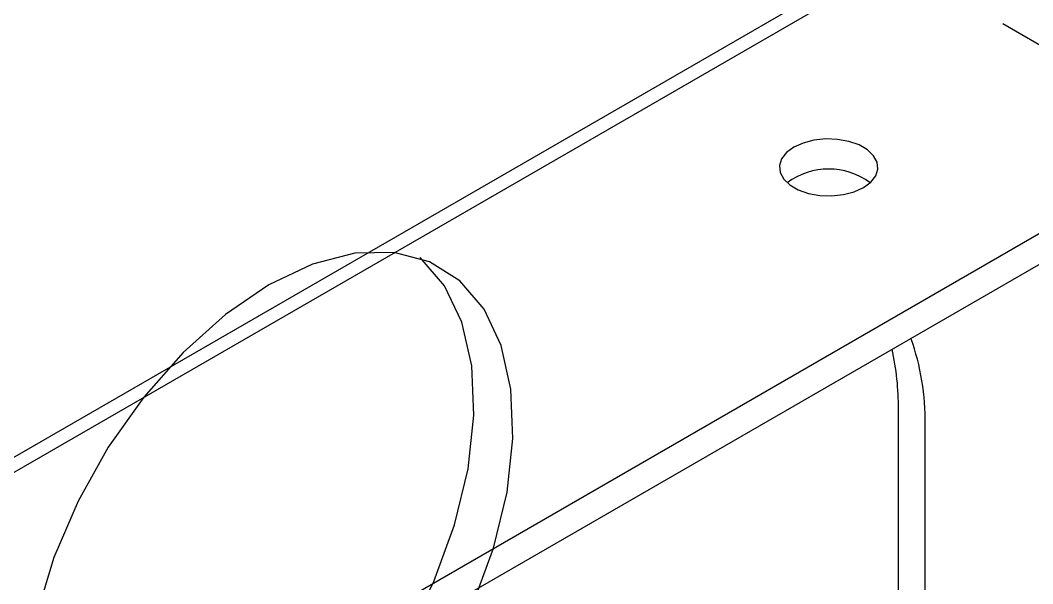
# Model space of a CAD drawing. Header units: inches. Extents: x -3.8 to 16.7, y -13 to 0.
# Drawn here: x 4.323 to 5.606, y -3.739 to -3.026 of the extents above; entities that cross this region are included whole.
import ezdxf

# ---------------------------------------------------------------- set-up
doc = ezdxf.new("R2010")
doc.units = ezdxf.units.IN
doc.header["$LTSCALE"] = 0.5
doc.header["$MEASUREMENT"] = 0
doc.linetypes.add('CENTER', pattern=[2, 1.25, -0.25, 0.25, -0.25])
for name, color, linetype in [('Centerline', 210, 'CENTER'), ('Housing', 150, 'CONTINUOUS'), ('WallMount Bracket', 190, 'CONTINUOUS')]:
    doc.layers.add(name, color=color, linetype=linetype)

msp = doc.modelspace()

# ---------------------------------------------------------------- linework, layer by layer
at = {"layer": 'Centerline', "transparency": 16777216}
msp.add_line((5.567583, -3.029764), (7.330951, -4.047845), dxfattribs=at)
at = {"layer": 'Housing', "linetype": 'Continuous', "lineweight": 25, "transparency": 16777216, "flags": 128}
for points in [[(4.896215, -3.765818), (4.922497, -3.694248), (4.939635, -3.623444), (4.94708, -3.555681), (4.944592, -3.493137), (4.93225, -3.437823), (4.910453, -3.391515), (4.879899, -3.355703), (4.841572, -3.331538), (4.796702, -3.319796), (4.746733, -3.320854), (4.69327, -3.334679), (4.638032, -3.360827)], [(4.395955, -4.08024), (4.406391, -4.083391), (4.454065, -4.08884), (4.506077, -4.081404), (4.56075, -4.061322), (4.616319, -4.029242), (4.670992, -3.9862), (4.723005, -3.933584), (4.770678, -3.873093), (4.812475, -3.806677), (4.847045, -3.73648), (4.873275, -3.664767), (4.890317, -3.593851), (4.897622, -3.526022), (4.894954, -3.463467), (4.882399, -3.408204), (4.860363, -3.362018), (4.829555, -3.326397)], [(4.638032, -3.360827), (4.582794, -3.398456), (4.529331, -3.446358), (4.479362, -3.502992), (4.434493, -3.566539), (4.396165, -3.634957), (4.365612, -3.706045), (4.343814, -3.77752)]]:
    msp.add_lwpolyline(points, dxfattribs=at)
at = {"layer": 'WallMount Bracket', "linetype": 'Continuous', "lineweight": 25, "transparency": 16777216}
for p, q in [((6.728678, -2.18628), (3.546697, -4.022744)), ((3.57459, -4.025504), (6.75657, -2.189039)), ((4.138719, -4.147037), (6.967147, -2.514624)), ((4.138719, -4.186073), (6.967147, -2.55366)), ((5.435483, -4.130917), (5.435483, -3.518436)), ((5.469282, -4.150424), (5.469282, -3.537943))]:
    msp.add_line(p, q, dxfattribs=at)
at = {"layer": 'WallMount Bracket', "linetype": 'Continuous', "lineweight": 25, "transparency": 16777216, "flags": 128}
msp.add_lwpolyline([(5.391288, -3.237538), (5.400581, -3.230693), (5.406764, -3.222763), (5.40948, -3.21421), (5.40857, -3.20553), (5.404088, -3.197228), (5.396293, -3.189786), (5.385639, -3.183637), (5.372745, -3.179138), (5.35836, -3.176551), (5.343321, -3.176026), (5.3285, -3.177594), (5.314761, -3.181163), (5.3029, -3.186526), (5.293608, -3.193371), (5.287424, -3.201301), (5.284708, -3.209854), (5.285618, -3.218534), (5.2901, -3.226836), (5.297895, -3.234278), (5.308549, -3.240427), (5.321443, -3.244926), (5.335828, -3.247513), (5.350868, -3.248038), (5.365688, -3.24647), (5.379428, -3.242901), (5.391288, -3.237538)], dxfattribs=at)
at = {"layer": 'WallMount Bracket', "linetype": 'Continuous', "lineweight": 25, "transparency": 16777216}
for centre, radius, start, end in [((5.347094, -3.302221), 0.088074, 53.360741, 126.639259), ((5.157799, -3.532708), 0.311528, 359.037215, 19.546323), ((5.094997, -3.515752), 0.340496, 359.548384, 12.46188)]:
    msp.add_arc(centre, radius, start, end, dxfattribs=at)

doc.saveas('drawing.dxf')
